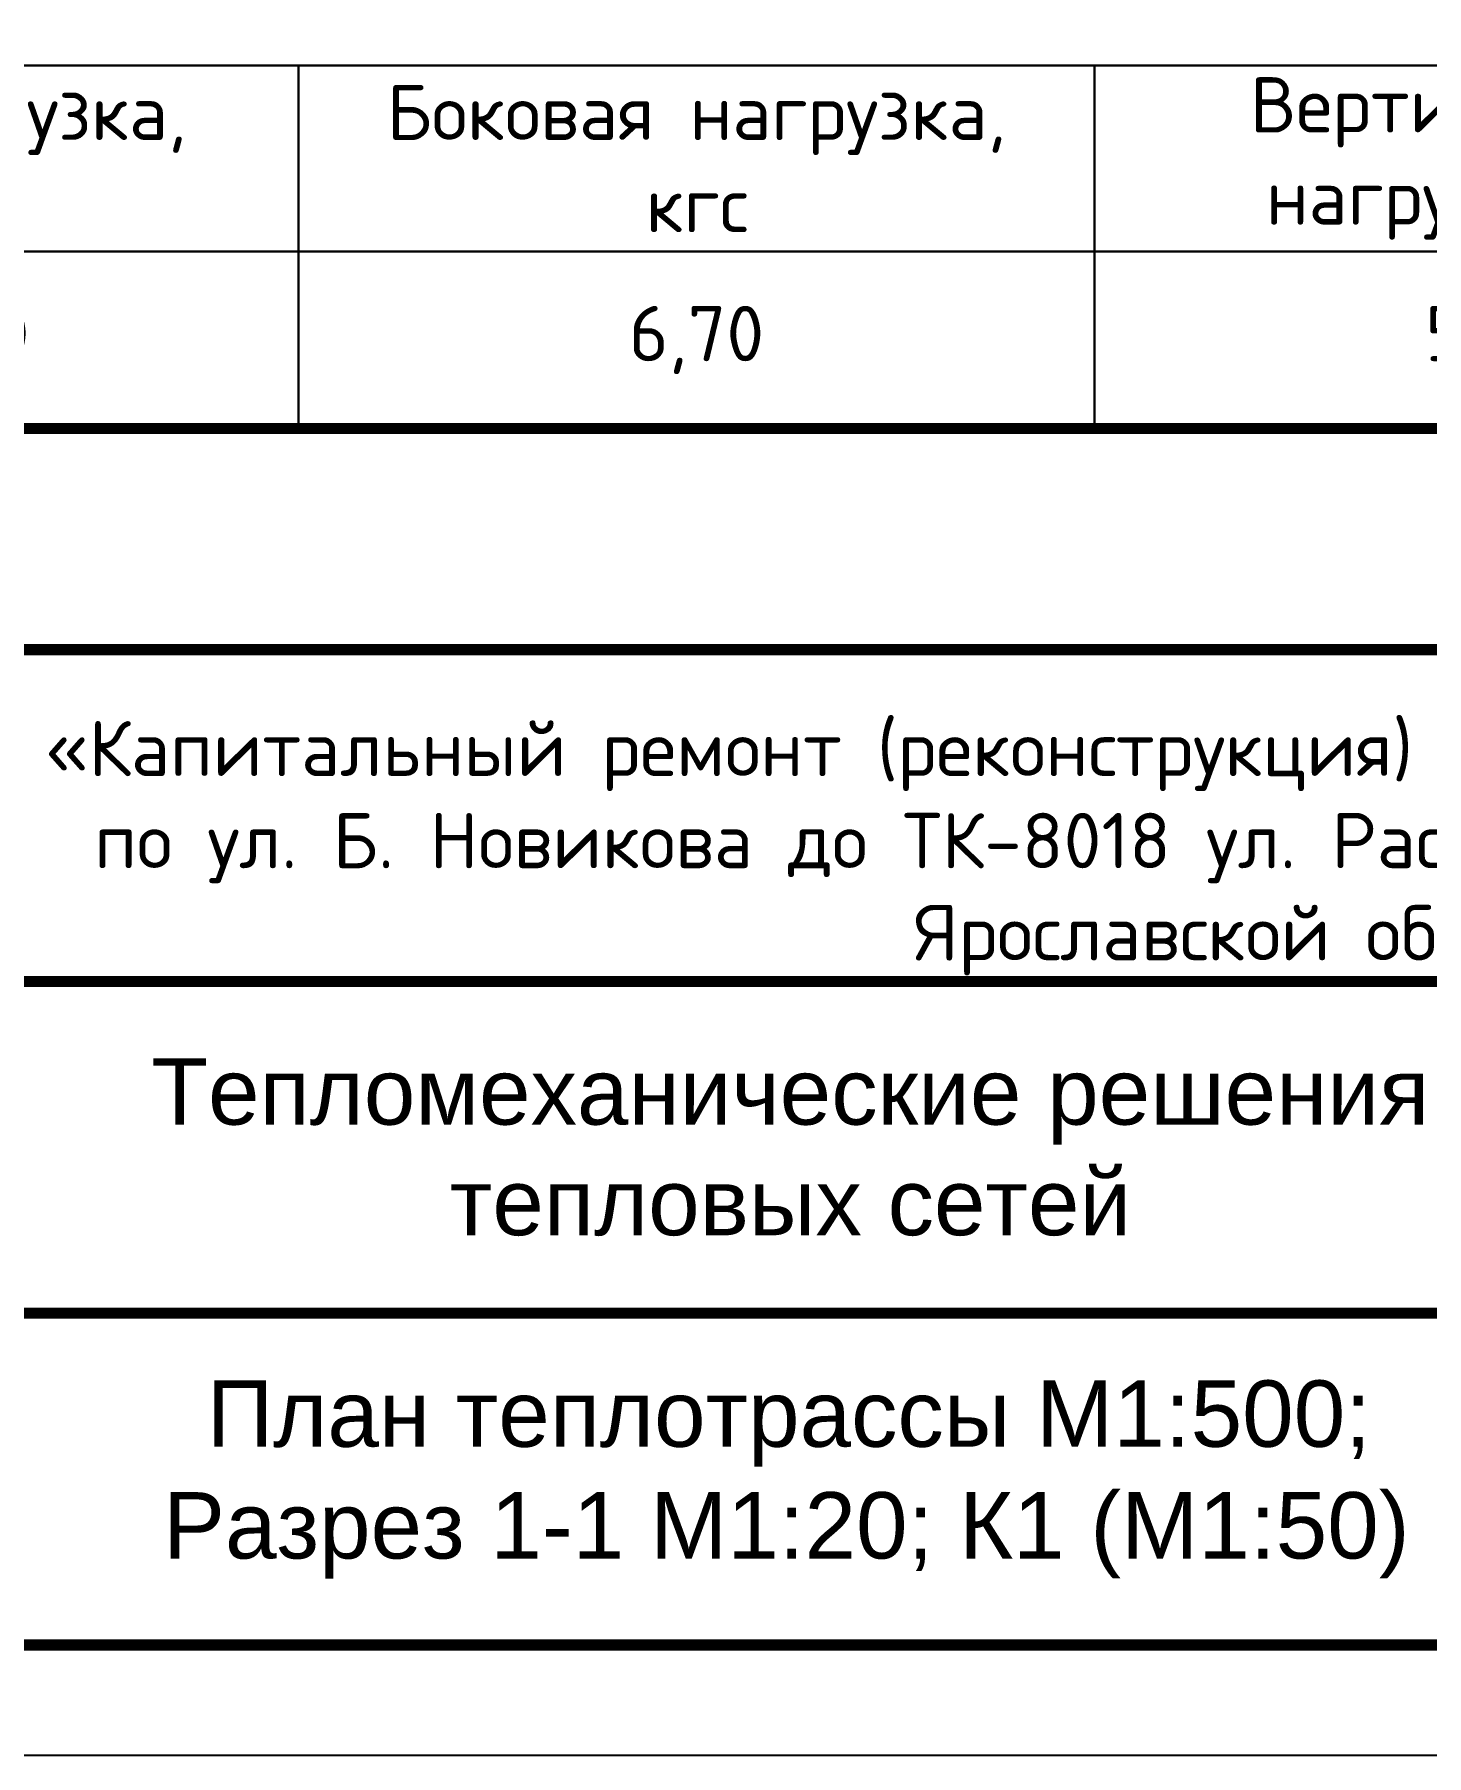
# Model space of a CAD drawing. Header units: millimetres. Extents: x 1990 to 7549, y 397 to 3825.
# Drawn here: x 4084.5 to 4147.5, y 3388.2 to 3466 of the extents above; entities that cross this region are included whole.
import ezdxf
from ezdxf.enums import TextEntityAlignment as Align

# ---------------------------------------------------------------- set-up
doc = ezdxf.new("R2010")
doc.units = ezdxf.units.MM
doc.layers.add('Форматы', color=7, linetype='Continuous')
doc.styles.add('-ISOCPEUR-', font='isocpeur.TTF')
doc.styles.get("Standard").update_dxf_attribs({"font": 'arial.ttf'})

# ---------------------------------------------------------------- blocks, each defined once
blk = doc.blocks.new('*U378')
blk.add_lwpolyline([(0, 0), (420, 0), (420, -297), (0, -297)], close=True)
at = {"const_width": 0.5}
blk.add_lwpolyline([(20, -5), (415, -5), (415, -292), (20, -292)], close=True, dxfattribs=at)
for points in [[(230, -292), (230, -237), (415, -237)], [(295, -247), (415, -247)], [(230, -262), (415, -262)], [(295, -277), (415, -277)]]:
    blk.add_lwpolyline(points, dxfattribs=at)
at = {"insert": (353.343, -255.971), "char_height": 2.5, "width": 124.31117, "attachment_point": 5, "style": '-ISOCPEUR-'}
blk.add_mtext('\\pi3.21545;{\\C7;«Капитальный ремонт (реконструкция) тепловых сетей от УП у ж/д №26 по ул. Б. Новикова до ТК-8018 ул. Расплетина, д 7 в ГО г. Рыбинск Ярославской области».}', dxfattribs=at)
blk.add_attdef('РАЗРАБОТАЛ', text='', height=2.5).set_placement((250.501, -264.224), align=Align.MIDDLE_LEFT)
at = {"flags": 8}
for tag, height, p in [('ДАТА', 2.5, (290.074, -264.402)), ('ЛИСТ', 3, (386.388, -271.915)), ('ЛИСТОВ', 3, (403.888, -271.915))]:
    blk.add_attdef(tag, text='', height=height, dxfattribs=at).set_placement(p, align=Align.MIDDLE_CENTER)
blk.add_attdef('ПРОВЕРИЛ', (250.749, -270.729), '', height=2.5)
for tag, p in [('ТЕПЛОВЫЕ_СЕТИ_001', (315.411, -270.975)), ('ИМЯ_ЧЕРТЕЖА_001', (317.508, -285.584))]:
    blk.add_attdef(tag, p, '', height=3, dxfattribs=at)
at = {"style": '-ISOCPEUR-', "flags": 8}
blk.add_attdef('ФОРМАТ', text='', height=3, dxfattribs=at).set_placement((380.972, -294.745), align=Align.MIDDLE_CENTER)
blk = doc.blocks.new('*T384')
at = {"lineweight": 30, "transparency": 16777216}
for p, q in [((0, -10.878), (185, -10.878)), ((0, -10.878), (0, -27.295)), ((41.844, -10.878), (41.844, -27.295)), ((77.844, -10.878), (77.844, -27.295)), ((113.844, -10.878), (113.844, -27.295)), ((149.844, -10.878), (149.844, -27.295)), ((185, -10.878), (185, -27.295)), ((0, -19.295), (185, -19.295)), ((0, -27.295), (185, -27.295))]:
    blk.add_line(p, q, dxfattribs=at)
at = {"layer": 'Defpoints', "color": 8, "linetype": 'ByBlock', "lineweight": 0, "transparency": 16777216}
for p, q in [((0, 0), (185, 0)), ((0, 0), (0, -10.878)), ((185, 0), (185, -10.878))]:
    blk.add_line(p, q, dxfattribs=at)
at = {"color": 0, "transparency": 16777216, "attachment_point": 5, "style": '-ISOCPEUR-'}
for s, insert, char_height, width in [('Нагрузки на неподвижные опоры (на 1 трубу)', (92.5, -5.439), 3.5, 175.5757), ('Наименование неподвижной опоры', (20.922, -15.086), 2.5, 32.41958), ('Вертикальная нагрузка, кгс', (131.844, -15.086), 2.5, 31.13131), ('Осевая нагрузка, кгс', (59.844, -15.086), 2.5, 29.02521), ('Боковая нагрузка, кгс', (95.844, -15.086), 2.5, 28.3576), ('Примечание', (167.422, -15.086), 2.5, 26.30898), ('2449,60', (59.844, -23.295), 2.5, 29.02521), ('6,70', (95.844, -23.295), 2.5, 28.3576), ('5,00', (131.844, -23.295), 2.5, 31.13131), ('Н1', (20.922, -23.295), 2.5, 32.41958)]:
    blk.add_mtext(s, dxfattribs=dict(at, insert=insert, char_height=char_height, width=width))

msp = doc.modelspace()

# ---------------------------------------------------------------- block references
msp.add_blockref('*T384', (4018.632, 3475.48))
at = {"layer": 'Форматы'}
ref = msp.add_blockref('*U378', (3788.632, 3685.185), dxfattribs=at)
ref.add_attrib('ИМЯ_ЧЕРТЕЖА_001', 'План теплотрассы М1:500;', (4092.327, 3402.146), dxfattribs={"layer": '0', "height": 3})
ref.add_attrib('ТЕПЛОВЫЕ_СЕТИ_001', 'Тепломеханические решения', (4089.829, 3416.71), dxfattribs={"layer": '0', "height": 3})
ref.add_attrib('ИМЯ_ЧЕРТЕЖА_002', 'Разрез 1-1 М1:20; К1 (М1:50)', (4090.361, 3397.095), dxfattribs={"layer": '0', "height": 3})
ref.add_attrib('ТЕПЛОВЫЕ_СЕТИ_002', 'тепловых сетей', (4103.326, 3411.71), dxfattribs={"layer": '0', "height": 3})

doc.saveas('drawing.dxf')
